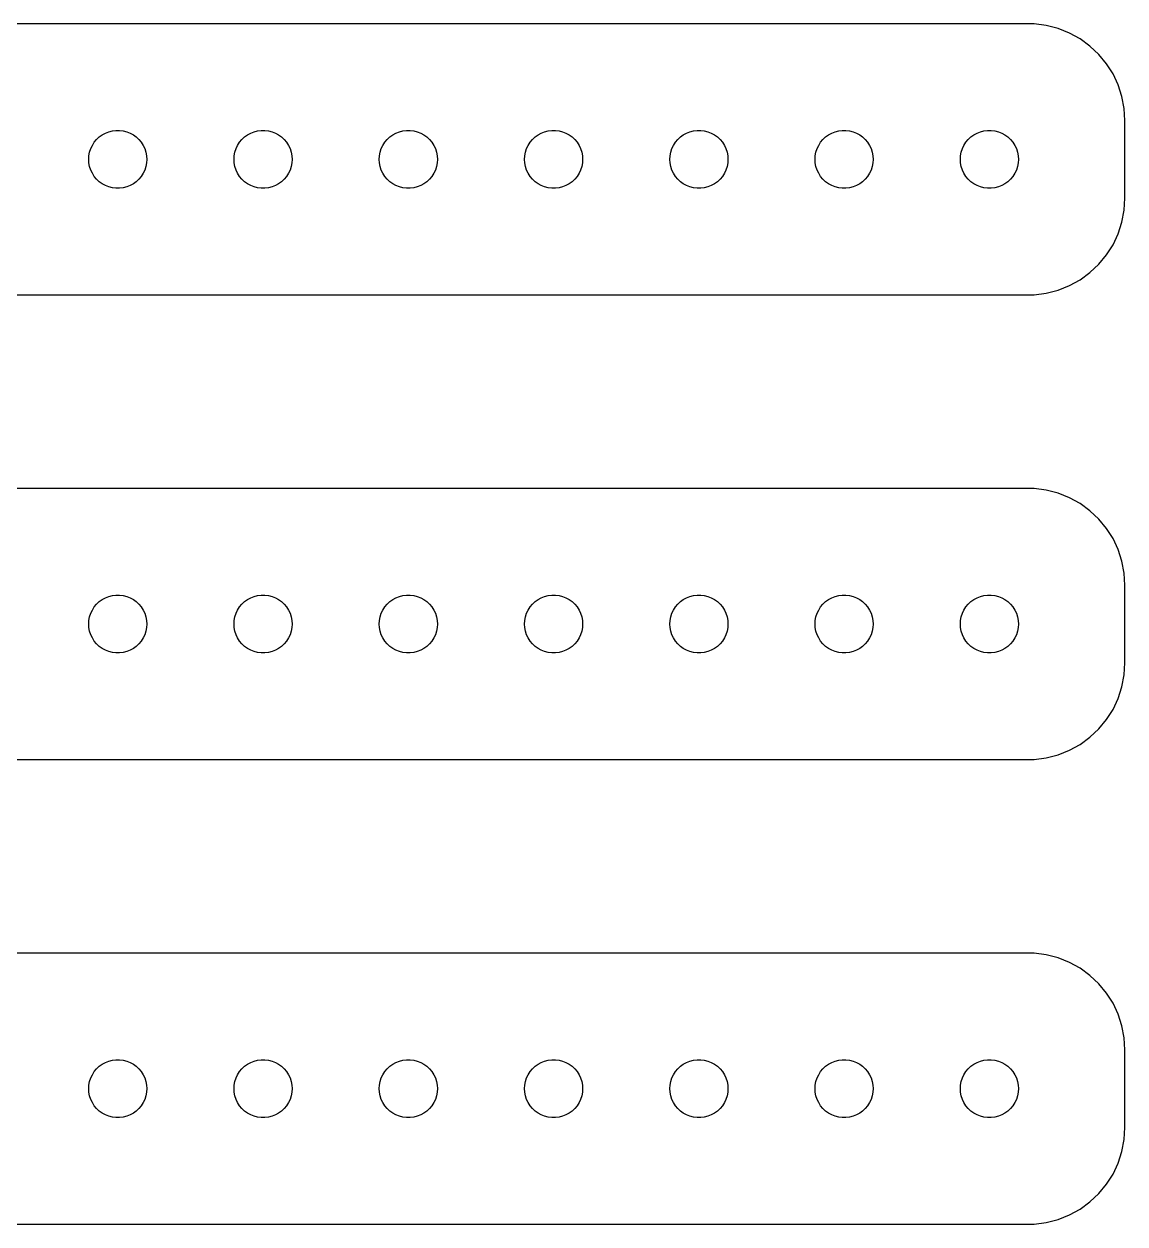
# Model space of a CAD drawing. Header units: metres. Extents: x -112 to 112, y 113 to 223.
# Drawn here: x 55.2 to 112, y 161 to 223 of the extents above; entities that cross this region are included whole.
import ezdxf

# ---------------------------------------------------------------- set-up
doc = ezdxf.new("R2010")
doc.units = ezdxf.units.M

msp = doc.modelspace()

# ---------------------------------------------------------------- linework, layer by layer
for p, q in [((107.314, 222.99), (-107.314, 222.99)), ((107.937, 222.911), (107.314, 222.99)), ((108.545, 222.755), (107.937, 222.911)), ((109.129, 222.524), (108.545, 222.755)), ((109.679, 222.222), (109.129, 222.524)), ((110.187, 221.853), (109.679, 222.222)), ((110.645, 221.423), (110.187, 221.853)), ((111.045, 220.939), (110.645, 221.423)), ((111.382, 220.409), (111.045, 220.939)), ((111.649, 219.841), (111.382, 220.409)), ((111.843, 219.243), (111.649, 219.841)), ((111.961, 218.627), (111.843, 219.243)), ((112, 218), (111.961, 218.627)), ((112, 214), (112, 218)), ((58.7865, 216.882), (58.9065, 217.027)), ((58.9065, 217.027), (59.0439, 217.156)), ((59.0439, 217.156), (59.1963, 217.266)), ((59.1963, 217.266), (59.3613, 217.357)), ((59.3613, 217.357), (59.5365, 217.427)), ((59.5365, 217.427), (59.7189, 217.473)), ((59.7189, 217.473), (59.9058, 217.497)), ((59.9058, 217.497), (60.0942, 217.497)), ((60.0942, 217.497), (60.2811, 217.473)), ((60.2811, 217.473), (60.4635, 217.427)), ((60.4635, 217.427), (60.6387, 217.357)), ((60.6387, 217.357), (60.8037, 217.266)), ((60.8037, 217.266), (60.9561, 217.156)), ((60.9561, 217.156), (61.0934, 217.027)), ((61.0934, 217.027), (61.2135, 216.882)), ((66.2865, 216.882), (66.4065, 217.027)), ((66.4065, 217.027), (66.5439, 217.156)), ((66.5439, 217.156), (66.6963, 217.266)), ((66.6963, 217.266), (66.8613, 217.357)), ((66.8613, 217.357), (67.0365, 217.427)), ((67.0365, 217.427), (67.2189, 217.473)), ((67.2189, 217.473), (67.4058, 217.497)), ((67.4058, 217.497), (67.5942, 217.497)), ((67.5942, 217.497), (67.7811, 217.473)), ((67.7811, 217.473), (67.9635, 217.427)), ((67.9635, 217.427), (68.1387, 217.357)), ((68.1387, 217.357), (68.3037, 217.266)), ((68.3037, 217.266), (68.4561, 217.156)), ((68.4561, 217.156), (68.5934, 217.027)), ((68.5934, 217.027), (68.7135, 216.882)), ((73.7865, 216.882), (73.9065, 217.027)), ((73.9065, 217.027), (74.0439, 217.156)), ((74.0439, 217.156), (74.1963, 217.266)), ((74.1963, 217.266), (74.3613, 217.357)), ((74.3613, 217.357), (74.5365, 217.427)), ((74.5365, 217.427), (74.7189, 217.473)), ((74.7189, 217.473), (74.9058, 217.497)), ((74.9058, 217.497), (75.0942, 217.497)), ((75.0942, 217.497), (75.2811, 217.473)), ((75.2811, 217.473), (75.4635, 217.427)), ((75.4635, 217.427), (75.6387, 217.357)), ((75.6387, 217.357), (75.8037, 217.266)), ((75.8037, 217.266), (75.9561, 217.156)), ((75.9561, 217.156), (76.0934, 217.027)), ((76.0934, 217.027), (76.2135, 216.882)), ((81.2865, 216.882), (81.4065, 217.027)), ((81.4065, 217.027), (81.5439, 217.156)), ((81.5439, 217.156), (81.6963, 217.266)), ((81.6963, 217.266), (81.8613, 217.357)), ((81.8613, 217.357), (82.0365, 217.427)), ((82.0365, 217.427), (82.2189, 217.473)), ((82.2189, 217.473), (82.4058, 217.497)), ((82.4058, 217.497), (82.5942, 217.497)), ((82.5942, 217.497), (82.7811, 217.473)), ((82.7811, 217.473), (82.9635, 217.427)), ((82.9635, 217.427), (83.1387, 217.357)), ((83.1387, 217.357), (83.3037, 217.266)), ((83.3037, 217.266), (83.4561, 217.156)), ((83.4561, 217.156), (83.5934, 217.027)), ((83.5934, 217.027), (83.7135, 216.882)), ((88.7865, 216.882), (88.9065, 217.027)), ((88.9065, 217.027), (89.0439, 217.156)), ((89.0439, 217.156), (89.1963, 217.266)), ((89.1963, 217.266), (89.3613, 217.357)), ((89.3613, 217.357), (89.5365, 217.427)), ((89.5365, 217.427), (89.7189, 217.473)), ((89.7189, 217.473), (89.9058, 217.497)), ((89.9058, 217.497), (90.0942, 217.497)), ((90.0942, 217.497), (90.2811, 217.473)), ((90.2811, 217.473), (90.4635, 217.427)), ((90.4635, 217.427), (90.6387, 217.357)), ((90.6387, 217.357), (90.8037, 217.266)), ((90.8037, 217.266), (90.9561, 217.156)), ((90.9561, 217.156), (91.0934, 217.027)), ((91.0934, 217.027), (91.2135, 216.882)), ((96.2865, 216.882), (96.4065, 217.027)), ((96.4065, 217.027), (96.5439, 217.156)), ((96.5439, 217.156), (96.6963, 217.266)), ((96.6963, 217.266), (96.8613, 217.357)), ((96.8613, 217.357), (97.0365, 217.427)), ((97.0365, 217.427), (97.2189, 217.473)), ((97.2189, 217.473), (97.4058, 217.497)), ((97.4058, 217.497), (97.5942, 217.497)), ((97.5942, 217.497), (97.7811, 217.473)), ((97.7811, 217.473), (97.9635, 217.427)), ((97.9635, 217.427), (98.1387, 217.357)), ((98.1387, 217.357), (98.3037, 217.266)), ((98.3037, 217.266), (98.4561, 217.156)), ((98.4561, 217.156), (98.5934, 217.027)), ((98.5934, 217.027), (98.7135, 216.882)), ((103.786, 216.882), (103.907, 217.027)), ((103.907, 217.027), (104.044, 217.156)), ((104.044, 217.156), (104.196, 217.266)), ((104.196, 217.266), (104.361, 217.357)), ((104.361, 217.357), (104.536, 217.427)), ((104.536, 217.427), (104.719, 217.473)), ((104.719, 217.473), (104.906, 217.497)), ((104.906, 217.497), (105.094, 217.497)), ((105.094, 217.497), (105.281, 217.473)), ((105.281, 217.473), (105.464, 217.427)), ((105.464, 217.427), (105.639, 217.357)), ((105.639, 217.357), (105.804, 217.266)), ((105.804, 217.266), (105.956, 217.156)), ((105.956, 217.156), (106.093, 217.027)), ((106.093, 217.027), (106.214, 216.882)), ((58.5118, 216.188), (58.5471, 216.373)), ((58.5471, 216.373), (58.6053, 216.552)), ((58.6053, 216.552), (58.6855, 216.723)), ((58.6855, 216.723), (58.7865, 216.882)), ((61.2135, 216.882), (61.3145, 216.723)), ((61.3145, 216.723), (61.3947, 216.552)), ((61.3947, 216.552), (61.4529, 216.373)), ((61.4529, 216.373), (61.4882, 216.188)), ((66.0118, 216.188), (66.0471, 216.373)), ((66.0471, 216.373), (66.1053, 216.552)), ((66.1053, 216.552), (66.1855, 216.723)), ((66.1855, 216.723), (66.2865, 216.882)), ((68.7135, 216.882), (68.8145, 216.723)), ((68.8145, 216.723), (68.8947, 216.552)), ((68.8947, 216.552), (68.9529, 216.373)), ((68.9529, 216.373), (68.9882, 216.188)), ((73.5118, 216.188), (73.5471, 216.373)), ((73.5471, 216.373), (73.6053, 216.552)), ((73.6053, 216.552), (73.6855, 216.723)), ((73.6855, 216.723), (73.7865, 216.882)), ((76.2135, 216.882), (76.3145, 216.723)), ((76.3145, 216.723), (76.3947, 216.552)), ((76.3947, 216.552), (76.4529, 216.373)), ((76.4529, 216.373), (76.4882, 216.188)), ((81.0118, 216.188), (81.0471, 216.373)), ((81.0471, 216.373), (81.1053, 216.552)), ((81.1053, 216.552), (81.1855, 216.723)), ((81.1855, 216.723), (81.2865, 216.882)), ((83.7135, 216.882), (83.8145, 216.723)), ((83.8145, 216.723), (83.8947, 216.552)), ((83.8947, 216.552), (83.9529, 216.373)), ((83.9529, 216.373), (83.9882, 216.188)), ((88.5118, 216.188), (88.5471, 216.373)), ((88.5471, 216.373), (88.6053, 216.552)), ((88.6053, 216.552), (88.6855, 216.723)), ((88.6855, 216.723), (88.7865, 216.882)), ((91.2135, 216.882), (91.3145, 216.723)), ((91.3145, 216.723), (91.3947, 216.552)), ((91.3947, 216.552), (91.4529, 216.373)), ((91.4529, 216.373), (91.4882, 216.188)), ((96.0118, 216.188), (96.0471, 216.373)), ((96.0471, 216.373), (96.1053, 216.552)), ((96.1053, 216.552), (96.1855, 216.723)), ((96.1855, 216.723), (96.2865, 216.882)), ((98.7135, 216.882), (98.8145, 216.723)), ((98.8145, 216.723), (98.8947, 216.552)), ((98.8947, 216.552), (98.9529, 216.373)), ((98.9529, 216.373), (98.9882, 216.188)), ((103.512, 216.188), (103.547, 216.373)), ((103.547, 216.373), (103.605, 216.552)), ((103.605, 216.552), (103.686, 216.723)), ((103.686, 216.723), (103.786, 216.882)), ((106.214, 216.882), (106.314, 216.723)), ((106.314, 216.723), (106.395, 216.552)), ((106.395, 216.552), (106.453, 216.373)), ((106.453, 216.373), (106.488, 216.188)), ((58.5, 216), (58.5118, 216.188)), ((58.5118, 215.812), (58.5, 216)), ((58.5471, 215.627), (58.5118, 215.812)), ((61.4882, 215.812), (61.4529, 215.627)), ((61.4882, 216.188), (61.5, 216)), ((61.5, 216), (61.4882, 215.812)), ((66, 216), (66.0118, 216.188)), ((66.0118, 215.812), (66, 216)), ((66.0471, 215.627), (66.0118, 215.812)), ((68.9882, 215.812), (68.9529, 215.627)), ((68.9882, 216.188), (69, 216)), ((69, 216), (68.9882, 215.812)), ((73.5, 216), (73.5118, 216.188)), ((73.5118, 215.812), (73.5, 216)), ((73.5471, 215.627), (73.5118, 215.812)), ((76.4882, 215.812), (76.4529, 215.627)), ((76.4882, 216.188), (76.5, 216)), ((76.5, 216), (76.4882, 215.812)), ((81, 216), (81.0118, 216.188)), ((81.0118, 215.812), (81, 216)), ((81.0471, 215.627), (81.0118, 215.812)), ((83.9882, 215.812), (83.9529, 215.627)), ((83.9882, 216.188), (84, 216)), ((84, 216), (83.9882, 215.812)), ((88.5, 216), (88.5118, 216.188)), ((88.5118, 215.812), (88.5, 216)), ((88.5471, 215.627), (88.5118, 215.812)), ((91.4882, 215.812), (91.4529, 215.627)), ((91.4882, 216.188), (91.5, 216)), ((91.5, 216), (91.4882, 215.812)), ((96, 216), (96.0118, 216.188)), ((96.0118, 215.812), (96, 216)), ((96.0471, 215.627), (96.0118, 215.812)), ((98.9882, 215.812), (98.9529, 215.627)), ((98.9882, 216.188), (99, 216)), ((99, 216), (98.9882, 215.812)), ((103.5, 216), (103.512, 216.188)), ((103.512, 215.812), (103.5, 216)), ((103.547, 215.627), (103.512, 215.812)), ((106.488, 215.812), (106.453, 215.627)), ((106.488, 216.188), (106.5, 216)), ((106.5, 216), (106.488, 215.812)), ((58.6053, 215.448), (58.5471, 215.627)), ((58.6855, 215.277), (58.6053, 215.448)), ((58.7865, 215.118), (58.6855, 215.277)), ((58.9065, 214.973), (58.7865, 215.118)), ((61.2135, 215.118), (61.0934, 214.973)), ((61.3145, 215.277), (61.2135, 215.118)), ((61.3947, 215.448), (61.3145, 215.277)), ((61.4529, 215.627), (61.3947, 215.448)), ((66.1053, 215.448), (66.0471, 215.627)), ((66.1855, 215.277), (66.1053, 215.448)), ((66.2865, 215.118), (66.1855, 215.277)), ((66.4065, 214.973), (66.2865, 215.118)), ((68.7135, 215.118), (68.5934, 214.973)), ((68.8145, 215.277), (68.7135, 215.118)), ((68.8947, 215.448), (68.8145, 215.277)), ((68.9529, 215.627), (68.8947, 215.448)), ((73.6053, 215.448), (73.5471, 215.627)), ((73.6855, 215.277), (73.6053, 215.448)), ((73.7865, 215.118), (73.6855, 215.277)), ((73.9065, 214.973), (73.7865, 215.118)), ((76.2135, 215.118), (76.0934, 214.973)), ((76.3145, 215.277), (76.2135, 215.118)), ((76.3947, 215.448), (76.3145, 215.277)), ((76.4529, 215.627), (76.3947, 215.448)), ((81.1053, 215.448), (81.0471, 215.627)), ((81.1855, 215.277), (81.1053, 215.448)), ((81.2865, 215.118), (81.1855, 215.277)), ((81.4065, 214.973), (81.2865, 215.118)), ((83.7135, 215.118), (83.5934, 214.973)), ((83.8145, 215.277), (83.7135, 215.118)), ((83.8947, 215.448), (83.8145, 215.277)), ((83.9529, 215.627), (83.8947, 215.448)), ((88.6053, 215.448), (88.5471, 215.627)), ((88.6855, 215.277), (88.6053, 215.448)), ((88.7865, 215.118), (88.6855, 215.277)), ((88.9065, 214.973), (88.7865, 215.118)), ((91.2135, 215.118), (91.0934, 214.973)), ((91.3145, 215.277), (91.2135, 215.118)), ((91.3947, 215.448), (91.3145, 215.277)), ((91.4529, 215.627), (91.3947, 215.448)), ((96.1053, 215.448), (96.0471, 215.627)), ((96.1855, 215.277), (96.1053, 215.448)), ((96.2865, 215.118), (96.1855, 215.277)), ((96.4065, 214.973), (96.2865, 215.118)), ((98.7135, 215.118), (98.5934, 214.973)), ((98.8145, 215.277), (98.7135, 215.118)), ((98.8947, 215.448), (98.8145, 215.277)), ((98.9529, 215.627), (98.8947, 215.448)), ((103.605, 215.448), (103.547, 215.627)), ((103.686, 215.277), (103.605, 215.448)), ((103.786, 215.118), (103.686, 215.277)), ((103.907, 214.973), (103.786, 215.118)), ((106.214, 215.118), (106.093, 214.973)), ((106.314, 215.277), (106.214, 215.118)), ((106.395, 215.448), (106.314, 215.277)), ((106.453, 215.627), (106.395, 215.448)), ((59.0439, 214.844), (58.9065, 214.973)), ((59.1963, 214.734), (59.0439, 214.844)), ((59.3613, 214.643), (59.1963, 214.734)), ((59.5365, 214.573), (59.3613, 214.643)), ((59.7189, 214.527), (59.5365, 214.573)), ((59.9058, 214.503), (59.7189, 214.527)), ((60.0942, 214.503), (59.9058, 214.503)), ((60.2811, 214.527), (60.0942, 214.503)), ((60.4635, 214.573), (60.2811, 214.527)), ((60.6387, 214.643), (60.4635, 214.573)), ((60.8037, 214.734), (60.6387, 214.643)), ((60.9561, 214.844), (60.8037, 214.734)), ((61.0934, 214.973), (60.9561, 214.844)), ((66.5439, 214.844), (66.4065, 214.973)), ((66.6963, 214.734), (66.5439, 214.844)), ((66.8613, 214.643), (66.6963, 214.734)), ((67.0365, 214.573), (66.8613, 214.643)), ((67.2189, 214.527), (67.0365, 214.573)), ((67.4058, 214.503), (67.2189, 214.527)), ((67.5942, 214.503), (67.4058, 214.503)), ((67.7811, 214.527), (67.5942, 214.503)), ((67.9635, 214.573), (67.7811, 214.527)), ((68.1387, 214.643), (67.9635, 214.573)), ((68.3037, 214.734), (68.1387, 214.643)), ((68.4561, 214.844), (68.3037, 214.734)), ((68.5934, 214.973), (68.4561, 214.844)), ((74.0439, 214.844), (73.9065, 214.973)), ((74.1963, 214.734), (74.0439, 214.844)), ((74.3613, 214.643), (74.1963, 214.734)), ((74.5365, 214.573), (74.3613, 214.643)), ((74.7189, 214.527), (74.5365, 214.573)), ((74.9058, 214.503), (74.7189, 214.527)), ((75.0942, 214.503), (74.9058, 214.503)), ((75.2811, 214.527), (75.0942, 214.503)), ((75.4635, 214.573), (75.2811, 214.527)), ((75.6387, 214.643), (75.4635, 214.573)), ((75.8037, 214.734), (75.6387, 214.643)), ((75.9561, 214.844), (75.8037, 214.734)), ((76.0934, 214.973), (75.9561, 214.844)), ((81.5439, 214.844), (81.4065, 214.973)), ((81.6963, 214.734), (81.5439, 214.844)), ((81.8613, 214.643), (81.6963, 214.734)), ((82.0365, 214.573), (81.8613, 214.643)), ((82.2189, 214.527), (82.0365, 214.573)), ((82.4058, 214.503), (82.2189, 214.527)), ((82.5942, 214.503), (82.4058, 214.503)), ((82.7811, 214.527), (82.5942, 214.503)), ((82.9635, 214.573), (82.7811, 214.527)), ((83.1387, 214.643), (82.9635, 214.573)), ((83.3037, 214.734), (83.1387, 214.643)), ((83.4561, 214.844), (83.3037, 214.734)), ((83.5934, 214.973), (83.4561, 214.844)), ((89.0439, 214.844), (88.9065, 214.973)), ((89.1963, 214.734), (89.0439, 214.844)), ((89.3613, 214.643), (89.1963, 214.734)), ((89.5365, 214.573), (89.3613, 214.643)), ((89.7189, 214.527), (89.5365, 214.573)), ((89.9058, 214.503), (89.7189, 214.527)), ((90.0942, 214.503), (89.9058, 214.503)), ((90.2811, 214.527), (90.0942, 214.503)), ((90.4635, 214.573), (90.2811, 214.527)), ((90.6387, 214.643), (90.4635, 214.573)), ((90.8037, 214.734), (90.6387, 214.643)), ((90.9561, 214.844), (90.8037, 214.734)), ((91.0934, 214.973), (90.9561, 214.844)), ((96.5439, 214.844), (96.4065, 214.973)), ((96.6963, 214.734), (96.5439, 214.844)), ((96.8613, 214.643), (96.6963, 214.734)), ((97.0365, 214.573), (96.8613, 214.643)), ((97.2189, 214.527), (97.0365, 214.573)), ((97.4058, 214.503), (97.2189, 214.527)), ((97.5942, 214.503), (97.4058, 214.503)), ((97.7811, 214.527), (97.5942, 214.503)), ((97.9635, 214.573), (97.7811, 214.527)), ((98.1387, 214.643), (97.9635, 214.573)), ((98.3037, 214.734), (98.1387, 214.643)), ((98.4561, 214.844), (98.3037, 214.734)), ((98.5934, 214.973), (98.4561, 214.844)), ((104.044, 214.844), (103.907, 214.973)), ((104.196, 214.734), (104.044, 214.844)), ((104.361, 214.643), (104.196, 214.734)), ((104.536, 214.573), (104.361, 214.643)), ((104.719, 214.527), (104.536, 214.573)), ((104.906, 214.503), (104.719, 214.527)), ((105.094, 214.503), (104.906, 214.503)), ((105.281, 214.527), (105.094, 214.503)), ((105.464, 214.573), (105.281, 214.527)), ((105.639, 214.643), (105.464, 214.573)), ((105.804, 214.734), (105.639, 214.643)), ((105.956, 214.844), (105.804, 214.734)), ((106.093, 214.973), (105.956, 214.844)), ((111.961, 213.373), (112, 214)), ((111.843, 212.757), (111.961, 213.373)), ((111.649, 212.159), (111.843, 212.757)), ((111.382, 211.591), (111.649, 212.159)), ((111.045, 211.061), (111.382, 211.591)), ((110.645, 210.577), (111.045, 211.061)), ((109.679, 209.778), (110.187, 210.147)), ((110.187, 210.147), (110.645, 210.577)), ((109.129, 209.476), (109.679, 209.778)), ((-107.314, 209.01), (107.314, 209.01)), ((107.314, 209.01), (107.937, 209.089)), ((107.937, 209.089), (108.545, 209.245)), ((108.545, 209.245), (109.129, 209.476)), ((107.314, 198.99), (-107.314, 198.99)), ((107.937, 198.911), (107.314, 198.99)), ((108.545, 198.755), (107.937, 198.911)), ((109.129, 198.524), (108.545, 198.755)), ((109.679, 198.222), (109.129, 198.524)), ((110.187, 197.853), (109.679, 198.222)), ((110.645, 197.423), (110.187, 197.853)), ((111.045, 196.939), (110.645, 197.423)), ((111.382, 196.409), (111.045, 196.939)), ((111.649, 195.841), (111.382, 196.409)), ((111.843, 195.243), (111.649, 195.841)), ((111.961, 194.627), (111.843, 195.243)), ((112, 194), (111.961, 194.627)), ((112, 190), (112, 194)), ((59.3613, 193.357), (59.5365, 193.427)), ((59.5365, 193.427), (59.7189, 193.473)), ((59.7189, 193.473), (59.9058, 193.497)), ((59.9058, 193.497), (60.0942, 193.497)), ((60.0942, 193.497), (60.2811, 193.473)), ((60.2811, 193.473), (60.4635, 193.427)), ((60.4635, 193.427), (60.6387, 193.357)), ((66.8613, 193.357), (67.0365, 193.427)), ((67.0365, 193.427), (67.2189, 193.473)), ((67.2189, 193.473), (67.4058, 193.497)), ((67.4058, 193.497), (67.5942, 193.497)), ((67.5942, 193.497), (67.7811, 193.473)), ((67.7811, 193.473), (67.9635, 193.427)), ((67.9635, 193.427), (68.1387, 193.357)), ((74.3613, 193.357), (74.5365, 193.427)), ((74.5365, 193.427), (74.7189, 193.473)), ((74.7189, 193.473), (74.9058, 193.497)), ((74.9058, 193.497), (75.0942, 193.497)), ((75.0942, 193.497), (75.2811, 193.473)), ((75.2811, 193.473), (75.4635, 193.427)), ((75.4635, 193.427), (75.6387, 193.357)), ((81.8613, 193.357), (82.0365, 193.427)), ((82.0365, 193.427), (82.2189, 193.473)), ((82.2189, 193.473), (82.4058, 193.497)), ((82.4058, 193.497), (82.5942, 193.497)), ((82.5942, 193.497), (82.7811, 193.473)), ((82.7811, 193.473), (82.9635, 193.427)), ((82.9635, 193.427), (83.1387, 193.357)), ((89.3613, 193.357), (89.5365, 193.427)), ((89.5365, 193.427), (89.7189, 193.473)), ((89.7189, 193.473), (89.9058, 193.497)), ((89.9058, 193.497), (90.0942, 193.497)), ((90.0942, 193.497), (90.2811, 193.473)), ((90.2811, 193.473), (90.4635, 193.427)), ((90.4635, 193.427), (90.6387, 193.357)), ((96.8613, 193.357), (97.0365, 193.427)), ((97.0365, 193.427), (97.2189, 193.473)), ((97.2189, 193.473), (97.4058, 193.497)), ((97.4058, 193.497), (97.5942, 193.497)), ((97.5942, 193.497), (97.7811, 193.473)), ((97.7811, 193.473), (97.9635, 193.427)), ((97.9635, 193.427), (98.1387, 193.357)), ((104.361, 193.357), (104.536, 193.427)), ((104.536, 193.427), (104.719, 193.473)), ((104.719, 193.473), (104.906, 193.497)), ((104.906, 193.497), (105.094, 193.497)), ((105.094, 193.497), (105.281, 193.473)), ((105.281, 193.473), (105.464, 193.427)), ((105.464, 193.427), (105.639, 193.357)), ((58.6855, 192.723), (58.7865, 192.882)), ((58.7865, 192.882), (58.9065, 193.027)), ((58.9065, 193.027), (59.0439, 193.156)), ((59.0439, 193.156), (59.1963, 193.266)), ((59.1963, 193.266), (59.3613, 193.357)), ((60.6387, 193.357), (60.8037, 193.266)), ((60.8037, 193.266), (60.9561, 193.156)), ((60.9561, 193.156), (61.0934, 193.027)), ((61.0934, 193.027), (61.2135, 192.882)), ((61.2135, 192.882), (61.3145, 192.723)), ((66.1855, 192.723), (66.2865, 192.882)), ((66.2865, 192.882), (66.4065, 193.027)), ((66.4065, 193.027), (66.5439, 193.156)), ((66.5439, 193.156), (66.6963, 193.266)), ((66.6963, 193.266), (66.8613, 193.357)), ((68.1387, 193.357), (68.3037, 193.266)), ((68.3037, 193.266), (68.4561, 193.156)), ((68.4561, 193.156), (68.5934, 193.027)), ((68.5934, 193.027), (68.7135, 192.882)), ((68.7135, 192.882), (68.8145, 192.723)), ((73.6855, 192.723), (73.7865, 192.882)), ((73.7865, 192.882), (73.9065, 193.027)), ((73.9065, 193.027), (74.0439, 193.156)), ((74.0439, 193.156), (74.1963, 193.266)), ((74.1963, 193.266), (74.3613, 193.357)), ((75.6387, 193.357), (75.8037, 193.266)), ((75.8037, 193.266), (75.9561, 193.156)), ((75.9561, 193.156), (76.0934, 193.027)), ((76.0934, 193.027), (76.2135, 192.882)), ((76.2135, 192.882), (76.3145, 192.723)), ((81.1855, 192.723), (81.2865, 192.882)), ((81.2865, 192.882), (81.4065, 193.027)), ((81.4065, 193.027), (81.5439, 193.156)), ((81.5439, 193.156), (81.6963, 193.266)), ((81.6963, 193.266), (81.8613, 193.357)), ((83.1387, 193.357), (83.3037, 193.266)), ((83.3037, 193.266), (83.4561, 193.156)), ((83.4561, 193.156), (83.5934, 193.027)), ((83.5934, 193.027), (83.7135, 192.882)), ((83.7135, 192.882), (83.8145, 192.723)), ((88.6855, 192.723), (88.7865, 192.882)), ((88.7865, 192.882), (88.9065, 193.027)), ((88.9065, 193.027), (89.0439, 193.156)), ((89.0439, 193.156), (89.1963, 193.266)), ((89.1963, 193.266), (89.3613, 193.357)), ((90.6387, 193.357), (90.8037, 193.266)), ((90.8037, 193.266), (90.9561, 193.156)), ((90.9561, 193.156), (91.0934, 193.027)), ((91.0934, 193.027), (91.2135, 192.882)), ((91.2135, 192.882), (91.3145, 192.723)), ((96.1855, 192.723), (96.2865, 192.882)), ((96.2865, 192.882), (96.4065, 193.027)), ((96.4065, 193.027), (96.5439, 193.156)), ((96.5439, 193.156), (96.6963, 193.266)), ((96.6963, 193.266), (96.8613, 193.357)), ((98.1387, 193.357), (98.3037, 193.266)), ((98.3037, 193.266), (98.4561, 193.156)), ((98.4561, 193.156), (98.5934, 193.027)), ((98.5934, 193.027), (98.7135, 192.882)), ((98.7135, 192.882), (98.8145, 192.723)), ((103.686, 192.723), (103.786, 192.882)), ((103.786, 192.882), (103.907, 193.027)), ((103.907, 193.027), (104.044, 193.156)), ((104.044, 193.156), (104.196, 193.266)), ((104.196, 193.266), (104.361, 193.357)), ((105.639, 193.357), (105.804, 193.266)), ((105.804, 193.266), (105.956, 193.156)), ((105.956, 193.156), (106.093, 193.027)), ((106.093, 193.027), (106.214, 192.882)), ((106.214, 192.882), (106.314, 192.723)), ((58.5, 192), (58.5118, 192.188)), ((58.5118, 192.188), (58.5471, 192.373)), ((58.5471, 192.373), (58.6053, 192.552)), ((58.6053, 192.552), (58.6855, 192.723)), ((61.3145, 192.723), (61.3947, 192.552)), ((61.3947, 192.552), (61.4529, 192.373)), ((61.4529, 192.373), (61.4882, 192.188)), ((61.4882, 192.188), (61.5, 192)), ((66, 192), (66.0118, 192.188)), ((66.0118, 192.188), (66.0471, 192.373)), ((66.0471, 192.373), (66.1053, 192.552)), ((66.1053, 192.552), (66.1855, 192.723)), ((68.8145, 192.723), (68.8947, 192.552)), ((68.8947, 192.552), (68.9529, 192.373)), ((68.9529, 192.373), (68.9882, 192.188)), ((68.9882, 192.188), (69, 192)), ((73.5, 192), (73.5118, 192.188)), ((73.5118, 192.188), (73.5471, 192.373)), ((73.5471, 192.373), (73.6053, 192.552)), ((73.6053, 192.552), (73.6855, 192.723)), ((76.3145, 192.723), (76.3947, 192.552)), ((76.3947, 192.552), (76.4529, 192.373)), ((76.4529, 192.373), (76.4882, 192.188)), ((76.4882, 192.188), (76.5, 192)), ((81, 192), (81.0118, 192.188)), ((81.0118, 192.188), (81.0471, 192.373)), ((81.0471, 192.373), (81.1053, 192.552)), ((81.1053, 192.552), (81.1855, 192.723)), ((83.8145, 192.723), (83.8947, 192.552)), ((83.8947, 192.552), (83.9529, 192.373)), ((83.9529, 192.373), (83.9882, 192.188)), ((83.9882, 192.188), (84, 192)), ((88.5, 192), (88.5118, 192.188)), ((88.5118, 192.188), (88.5471, 192.373)), ((88.5471, 192.373), (88.6053, 192.552)), ((88.6053, 192.552), (88.6855, 192.723)), ((91.3145, 192.723), (91.3947, 192.552)), ((91.3947, 192.552), (91.4529, 192.373)), ((91.4529, 192.373), (91.4882, 192.188)), ((91.4882, 192.188), (91.5, 192)), ((96, 192), (96.0118, 192.188)), ((96.0118, 192.188), (96.0471, 192.373)), ((96.0471, 192.373), (96.1053, 192.552)), ((96.1053, 192.552), (96.1855, 192.723)), ((98.8145, 192.723), (98.8947, 192.552)), ((98.8947, 192.552), (98.9529, 192.373)), ((98.9529, 192.373), (98.9882, 192.188)), ((98.9882, 192.188), (99, 192)), ((103.5, 192), (103.512, 192.188)), ((103.512, 192.188), (103.547, 192.373)), ((103.547, 192.373), (103.605, 192.552)), ((103.605, 192.552), (103.686, 192.723)), ((106.314, 192.723), (106.395, 192.552)), ((106.395, 192.552), (106.453, 192.373)), ((106.453, 192.373), (106.488, 192.188)), ((106.488, 192.188), (106.5, 192)), ((58.5118, 191.812), (58.5, 192)), ((58.5471, 191.627), (58.5118, 191.812)), ((58.6053, 191.448), (58.5471, 191.627)), ((61.4529, 191.627), (61.3947, 191.448)), ((61.4882, 191.812), (61.4529, 191.627)), ((61.5, 192), (61.4882, 191.812)), ((66.0118, 191.812), (66, 192)), ((66.0471, 191.627), (66.0118, 191.812)), ((66.1053, 191.448), (66.0471, 191.627)), ((68.9529, 191.627), (68.8947, 191.448)), ((68.9882, 191.812), (68.9529, 191.627)), ((69, 192), (68.9882, 191.812)), ((73.5118, 191.812), (73.5, 192)), ((73.5471, 191.627), (73.5118, 191.812)), ((73.6053, 191.448), (73.5471, 191.627)), ((76.4529, 191.627), (76.3947, 191.448)), ((76.4882, 191.812), (76.4529, 191.627)), ((76.5, 192), (76.4882, 191.812)), ((81.0118, 191.812), (81, 192)), ((81.0471, 191.627), (81.0118, 191.812)), ((81.1053, 191.448), (81.0471, 191.627)), ((83.9529, 191.627), (83.8947, 191.448)), ((83.9882, 191.812), (83.9529, 191.627)), ((84, 192), (83.9882, 191.812)), ((88.5118, 191.812), (88.5, 192)), ((88.5471, 191.627), (88.5118, 191.812)), ((88.6053, 191.448), (88.5471, 191.627)), ((91.4529, 191.627), (91.3947, 191.448)), ((91.4882, 191.812), (91.4529, 191.627)), ((91.5, 192), (91.4882, 191.812)), ((96.0118, 191.812), (96, 192)), ((96.0471, 191.627), (96.0118, 191.812)), ((96.1053, 191.448), (96.0471, 191.627)), ((98.9529, 191.627), (98.8947, 191.448)), ((98.9882, 191.812), (98.9529, 191.627)), ((99, 192), (98.9882, 191.812)), ((103.512, 191.812), (103.5, 192)), ((103.547, 191.627), (103.512, 191.812)), ((103.605, 191.448), (103.547, 191.627)), ((106.453, 191.627), (106.395, 191.448)), ((106.488, 191.812), (106.453, 191.627)), ((106.5, 192), (106.488, 191.812)), ((58.6855, 191.277), (58.6053, 191.448)), ((58.7865, 191.118), (58.6855, 191.277)), ((58.9065, 190.973), (58.7865, 191.118)), ((59.0439, 190.844), (58.9065, 190.973)), ((61.0934, 190.973), (60.9561, 190.844)), ((61.2135, 191.118), (61.0934, 190.973)), ((61.3145, 191.277), (61.2135, 191.118)), ((61.3947, 191.448), (61.3145, 191.277)), ((66.1855, 191.277), (66.1053, 191.448)), ((66.2865, 191.118), (66.1855, 191.277)), ((66.4065, 190.973), (66.2865, 191.118)), ((66.5439, 190.844), (66.4065, 190.973)), ((68.5934, 190.973), (68.4561, 190.844)), ((68.7135, 191.118), (68.5934, 190.973)), ((68.8145, 191.277), (68.7135, 191.118)), ((68.8947, 191.448), (68.8145, 191.277)), ((73.6855, 191.277), (73.6053, 191.448)), ((73.7865, 191.118), (73.6855, 191.277)), ((73.9065, 190.973), (73.7865, 191.118)), ((74.0439, 190.844), (73.9065, 190.973)), ((76.0934, 190.973), (75.9561, 190.844)), ((76.2135, 191.118), (76.0934, 190.973)), ((76.3145, 191.277), (76.2135, 191.118)), ((76.3947, 191.448), (76.3145, 191.277)), ((81.1855, 191.277), (81.1053, 191.448)), ((81.2865, 191.118), (81.1855, 191.277)), ((81.4065, 190.973), (81.2865, 191.118)), ((81.5439, 190.844), (81.4065, 190.973)), ((83.5934, 190.973), (83.4561, 190.844)), ((83.7135, 191.118), (83.5934, 190.973)), ((83.8145, 191.277), (83.7135, 191.118)), ((83.8947, 191.448), (83.8145, 191.277)), ((88.6855, 191.277), (88.6053, 191.448)), ((88.7865, 191.118), (88.6855, 191.277)), ((88.9065, 190.973), (88.7865, 191.118)), ((89.0439, 190.844), (88.9065, 190.973)), ((91.0934, 190.973), (90.9561, 190.844)), ((91.2135, 191.118), (91.0934, 190.973)), ((91.3145, 191.277), (91.2135, 191.118)), ((91.3947, 191.448), (91.3145, 191.277)), ((96.1855, 191.277), (96.1053, 191.448)), ((96.2865, 191.118), (96.1855, 191.277)), ((96.4065, 190.973), (96.2865, 191.118)), ((96.5439, 190.844), (96.4065, 190.973)), ((98.5934, 190.973), (98.4561, 190.844)), ((98.7135, 191.118), (98.5934, 190.973)), ((98.8145, 191.277), (98.7135, 191.118)), ((98.8947, 191.448), (98.8145, 191.277)), ((103.686, 191.277), (103.605, 191.448)), ((103.786, 191.118), (103.686, 191.277)), ((103.907, 190.973), (103.786, 191.118)), ((104.044, 190.844), (103.907, 190.973)), ((106.093, 190.973), (105.956, 190.844)), ((106.214, 191.118), (106.093, 190.973)), ((106.314, 191.277), (106.214, 191.118)), ((106.395, 191.448), (106.314, 191.277)), ((59.1963, 190.734), (59.0439, 190.844)), ((59.3613, 190.643), (59.1963, 190.734)), ((59.5365, 190.573), (59.3613, 190.643)), ((59.7189, 190.527), (59.5365, 190.573)), ((59.9058, 190.503), (59.7189, 190.527)), ((60.0942, 190.503), (59.9058, 190.503)), ((60.2811, 190.527), (60.0942, 190.503)), ((60.4635, 190.573), (60.2811, 190.527)), ((60.6387, 190.643), (60.4635, 190.573)), ((60.8037, 190.734), (60.6387, 190.643)), ((60.9561, 190.844), (60.8037, 190.734)), ((66.6963, 190.734), (66.5439, 190.844)), ((66.8613, 190.643), (66.6963, 190.734)), ((67.0365, 190.573), (66.8613, 190.643)), ((67.2189, 190.527), (67.0365, 190.573)), ((67.4058, 190.503), (67.2189, 190.527)), ((67.5942, 190.503), (67.4058, 190.503)), ((67.7811, 190.527), (67.5942, 190.503)), ((67.9635, 190.573), (67.7811, 190.527)), ((68.1387, 190.643), (67.9635, 190.573)), ((68.3037, 190.734), (68.1387, 190.643)), ((68.4561, 190.844), (68.3037, 190.734)), ((74.1963, 190.734), (74.0439, 190.844)), ((74.3613, 190.643), (74.1963, 190.734)), ((74.5365, 190.573), (74.3613, 190.643)), ((74.7189, 190.527), (74.5365, 190.573)), ((74.9058, 190.503), (74.7189, 190.527)), ((75.0942, 190.503), (74.9058, 190.503)), ((75.2811, 190.527), (75.0942, 190.503)), ((75.4635, 190.573), (75.2811, 190.527)), ((75.6387, 190.643), (75.4635, 190.573)), ((75.8037, 190.734), (75.6387, 190.643)), ((75.9561, 190.844), (75.8037, 190.734)), ((81.6963, 190.734), (81.5439, 190.844)), ((81.8613, 190.643), (81.6963, 190.734)), ((82.0365, 190.573), (81.8613, 190.643)), ((82.2189, 190.527), (82.0365, 190.573)), ((82.4058, 190.503), (82.2189, 190.527)), ((82.5942, 190.503), (82.4058, 190.503)), ((82.7811, 190.527), (82.5942, 190.503)), ((82.9635, 190.573), (82.7811, 190.527)), ((83.1387, 190.643), (82.9635, 190.573)), ((83.3037, 190.734), (83.1387, 190.643)), ((83.4561, 190.844), (83.3037, 190.734)), ((89.1963, 190.734), (89.0439, 190.844)), ((89.3613, 190.643), (89.1963, 190.734)), ((89.5365, 190.573), (89.3613, 190.643)), ((89.7189, 190.527), (89.5365, 190.573)), ((89.9058, 190.503), (89.7189, 190.527)), ((90.0942, 190.503), (89.9058, 190.503)), ((90.2811, 190.527), (90.0942, 190.503)), ((90.4635, 190.573), (90.2811, 190.527)), ((90.6387, 190.643), (90.4635, 190.573)), ((90.8037, 190.734), (90.6387, 190.643)), ((90.9561, 190.844), (90.8037, 190.734)), ((96.6963, 190.734), (96.5439, 190.844)), ((96.8613, 190.643), (96.6963, 190.734)), ((97.0365, 190.573), (96.8613, 190.643)), ((97.2189, 190.527), (97.0365, 190.573)), ((97.4058, 190.503), (97.2189, 190.527)), ((97.5942, 190.503), (97.4058, 190.503)), ((97.7811, 190.527), (97.5942, 190.503)), ((97.9635, 190.573), (97.7811, 190.527)), ((98.1387, 190.643), (97.9635, 190.573)), ((98.3037, 190.734), (98.1387, 190.643)), ((98.4561, 190.844), (98.3037, 190.734)), ((104.196, 190.734), (104.044, 190.844)), ((104.361, 190.643), (104.196, 190.734)), ((104.536, 190.573), (104.361, 190.643)), ((104.719, 190.527), (104.536, 190.573)), ((104.906, 190.503), (104.719, 190.527)), ((105.094, 190.503), (104.906, 190.503)), ((105.281, 190.527), (105.094, 190.503)), ((105.464, 190.573), (105.281, 190.527)), ((105.639, 190.643), (105.464, 190.573)), ((105.804, 190.734), (105.639, 190.643)), ((105.956, 190.844), (105.804, 190.734)), ((111.961, 189.373), (112, 190)), ((111.843, 188.757), (111.961, 189.373)), ((111.649, 188.159), (111.843, 188.757)), ((111.382, 187.591), (111.649, 188.159)), ((111.045, 187.061), (111.382, 187.591)), ((110.187, 186.147), (110.645, 186.577)), ((110.645, 186.577), (111.045, 187.061)), ((109.679, 185.778), (110.187, 186.147)), ((108.545, 185.245), (109.129, 185.476)), ((109.129, 185.476), (109.679, 185.778)), ((-107.314, 185.01), (107.314, 185.01)), ((107.314, 185.01), (107.937, 185.089)), ((107.937, 185.089), (108.545, 185.245)), ((107.314, 174.99), (-107.314, 174.99)), ((107.937, 174.911), (107.314, 174.99)), ((108.545, 174.755), (107.937, 174.911)), ((109.129, 174.524), (108.545, 174.755)), ((109.679, 174.222), (109.129, 174.524)), ((110.187, 173.853), (109.679, 174.222)), ((110.645, 173.423), (110.187, 173.853)), ((111.045, 172.939), (110.645, 173.423)), ((111.382, 172.409), (111.045, 172.939)), ((111.649, 171.841), (111.382, 172.409)), ((111.843, 171.243), (111.649, 171.841)), ((111.961, 170.627), (111.843, 171.243)), ((112, 170), (111.961, 170.627)), ((112, 166), (112, 170)), ((59.0439, 169.156), (59.1963, 169.266)), ((59.1963, 169.266), (59.3613, 169.357)), ((59.3613, 169.357), (59.5365, 169.427)), ((59.5365, 169.427), (59.7189, 169.473)), ((59.7189, 169.473), (59.9058, 169.497)), ((59.9058, 169.497), (60.0942, 169.497)), ((60.0942, 169.497), (60.2811, 169.473)), ((60.2811, 169.473), (60.4635, 169.427)), ((60.4635, 169.427), (60.6387, 169.357)), ((60.6387, 169.357), (60.8037, 169.266)), ((60.8037, 169.266), (60.9561, 169.156)), ((66.5439, 169.156), (66.6963, 169.266)), ((66.6963, 169.266), (66.8613, 169.357)), ((66.8613, 169.357), (67.0365, 169.427)), ((67.0365, 169.427), (67.2189, 169.473)), ((67.2189, 169.473), (67.4058, 169.497)), ((67.4058, 169.497), (67.5942, 169.497)), ((67.5942, 169.497), (67.7811, 169.473)), ((67.7811, 169.473), (67.9635, 169.427)), ((67.9635, 169.427), (68.1387, 169.357)), ((68.1387, 169.357), (68.3037, 169.266)), ((68.3037, 169.266), (68.4561, 169.156)), ((74.0439, 169.156), (74.1963, 169.266)), ((74.1963, 169.266), (74.3613, 169.357)), ((74.3613, 169.357), (74.5365, 169.427)), ((74.5365, 169.427), (74.7189, 169.473)), ((74.7189, 169.473), (74.9058, 169.497)), ((74.9058, 169.497), (75.0942, 169.497)), ((75.0942, 169.497), (75.2811, 169.473)), ((75.2811, 169.473), (75.4635, 169.427)), ((75.4635, 169.427), (75.6387, 169.357)), ((75.6387, 169.357), (75.8037, 169.266)), ((75.8037, 169.266), (75.9561, 169.156)), ((81.5439, 169.156), (81.6963, 169.266)), ((81.6963, 169.266), (81.8613, 169.357)), ((81.8613, 169.357), (82.0365, 169.427)), ((82.0365, 169.427), (82.2189, 169.473)), ((82.2189, 169.473), (82.4058, 169.497)), ((82.4058, 169.497), (82.5942, 169.497)), ((82.5942, 169.497), (82.7811, 169.473)), ((82.7811, 169.473), (82.9635, 169.427)), ((82.9635, 169.427), (83.1387, 169.357)), ((83.1387, 169.357), (83.3037, 169.266)), ((83.3037, 169.266), (83.4561, 169.156)), ((89.0439, 169.156), (89.1963, 169.266)), ((89.1963, 169.266), (89.3613, 169.357)), ((89.3613, 169.357), (89.5365, 169.427)), ((89.5365, 169.427), (89.7189, 169.473)), ((89.7189, 169.473), (89.9058, 169.497)), ((89.9058, 169.497), (90.0942, 169.497)), ((90.0942, 169.497), (90.2811, 169.473)), ((90.2811, 169.473), (90.4635, 169.427)), ((90.4635, 169.427), (90.6387, 169.357)), ((90.6387, 169.357), (90.8037, 169.266)), ((90.8037, 169.266), (90.9561, 169.156)), ((96.5439, 169.156), (96.6963, 169.266)), ((96.6963, 169.266), (96.8613, 169.357)), ((96.8613, 169.357), (97.0365, 169.427)), ((97.0365, 169.427), (97.2189, 169.473)), ((97.2189, 169.473), (97.4058, 169.497)), ((97.4058, 169.497), (97.5942, 169.497)), ((97.5942, 169.497), (97.7811, 169.473)), ((97.7811, 169.473), (97.9635, 169.427)), ((97.9635, 169.427), (98.1387, 169.357)), ((98.1387, 169.357), (98.3037, 169.266)), ((98.3037, 169.266), (98.4561, 169.156)), ((104.044, 169.156), (104.196, 169.266)), ((104.196, 169.266), (104.361, 169.357)), ((104.361, 169.357), (104.536, 169.427)), ((104.536, 169.427), (104.719, 169.473)), ((104.719, 169.473), (104.906, 169.497)), ((104.906, 169.497), (105.094, 169.497)), ((105.094, 169.497), (105.281, 169.473)), ((105.281, 169.473), (105.464, 169.427)), ((105.464, 169.427), (105.639, 169.357)), ((105.639, 169.357), (105.804, 169.266)), ((105.804, 169.266), (105.956, 169.156)), ((58.6053, 168.552), (58.6855, 168.723)), ((58.6855, 168.723), (58.7865, 168.882)), ((58.7865, 168.882), (58.9065, 169.027)), ((58.9065, 169.027), (59.0439, 169.156)), ((60.9561, 169.156), (61.0934, 169.027)), ((61.0934, 169.027), (61.2135, 168.882)), ((61.2135, 168.882), (61.3145, 168.723)), ((61.3145, 168.723), (61.3947, 168.552)), ((66.1053, 168.552), (66.1855, 168.723)), ((66.1855, 168.723), (66.2865, 168.882)), ((66.2865, 168.882), (66.4065, 169.027)), ((66.4065, 169.027), (66.5439, 169.156)), ((68.4561, 169.156), (68.5934, 169.027)), ((68.5934, 169.027), (68.7135, 168.882)), ((68.7135, 168.882), (68.8145, 168.723)), ((68.8145, 168.723), (68.8947, 168.552)), ((73.6053, 168.552), (73.6855, 168.723)), ((73.6855, 168.723), (73.7865, 168.882)), ((73.7865, 168.882), (73.9065, 169.027)), ((73.9065, 169.027), (74.0439, 169.156)), ((75.9561, 169.156), (76.0934, 169.027)), ((76.0934, 169.027), (76.2135, 168.882)), ((76.2135, 168.882), (76.3145, 168.723)), ((76.3145, 168.723), (76.3947, 168.552)), ((81.1053, 168.552), (81.1855, 168.723)), ((81.1855, 168.723), (81.2865, 168.882)), ((81.2865, 168.882), (81.4065, 169.027)), ((81.4065, 169.027), (81.5439, 169.156)), ((83.4561, 169.156), (83.5934, 169.027)), ((83.5934, 169.027), (83.7135, 168.882)), ((83.7135, 168.882), (83.8145, 168.723)), ((83.8145, 168.723), (83.8947, 168.552)), ((88.6053, 168.552), (88.6855, 168.723)), ((88.6855, 168.723), (88.7865, 168.882)), ((88.7865, 168.882), (88.9065, 169.027)), ((88.9065, 169.027), (89.0439, 169.156)), ((90.9561, 169.156), (91.0934, 169.027)), ((91.0934, 169.027), (91.2135, 168.882)), ((91.2135, 168.882), (91.3145, 168.723)), ((91.3145, 168.723), (91.3947, 168.552)), ((96.1053, 168.552), (96.1855, 168.723)), ((96.1855, 168.723), (96.2865, 168.882)), ((96.2865, 168.882), (96.4065, 169.027)), ((96.4065, 169.027), (96.5439, 169.156)), ((98.4561, 169.156), (98.5934, 169.027)), ((98.5934, 169.027), (98.7135, 168.882)), ((98.7135, 168.882), (98.8145, 168.723)), ((98.8145, 168.723), (98.8947, 168.552)), ((103.605, 168.552), (103.686, 168.723)), ((103.686, 168.723), (103.786, 168.882)), ((103.786, 168.882), (103.907, 169.027)), ((103.907, 169.027), (104.044, 169.156)), ((105.956, 169.156), (106.093, 169.027)), ((106.093, 169.027), (106.214, 168.882)), ((106.214, 168.882), (106.314, 168.723)), ((106.314, 168.723), (106.395, 168.552)), ((58.5, 168), (58.5118, 168.188)), ((58.5118, 167.812), (58.5, 168)), ((58.5118, 168.188), (58.5471, 168.373)), ((58.5471, 168.373), (58.6053, 168.552)), ((61.3947, 168.552), (61.4529, 168.373)), ((61.4529, 168.373), (61.4882, 168.188)), ((61.4882, 168.188), (61.5, 168)), ((61.5, 168), (61.4882, 167.812)), ((66, 168), (66.0118, 168.188)), ((66.0118, 167.812), (66, 168)), ((66.0118, 168.188), (66.0471, 168.373)), ((66.0471, 168.373), (66.1053, 168.552)), ((68.8947, 168.552), (68.9529, 168.373)), ((68.9529, 168.373), (68.9882, 168.188)), ((68.9882, 168.188), (69, 168)), ((69, 168), (68.9882, 167.812)), ((73.5, 168), (73.5118, 168.188)), ((73.5118, 167.812), (73.5, 168)), ((73.5118, 168.188), (73.5471, 168.373)), ((73.5471, 168.373), (73.6053, 168.552)), ((76.3947, 168.552), (76.4529, 168.373)), ((76.4529, 168.373), (76.4882, 168.188)), ((76.4882, 168.188), (76.5, 168)), ((76.5, 168), (76.4882, 167.812)), ((81, 168), (81.0118, 168.188)), ((81.0118, 167.812), (81, 168)), ((81.0118, 168.188), (81.0471, 168.373)), ((81.0471, 168.373), (81.1053, 168.552)), ((83.8947, 168.552), (83.9529, 168.373)), ((83.9529, 168.373), (83.9882, 168.188)), ((83.9882, 168.188), (84, 168)), ((84, 168), (83.9882, 167.812)), ((88.5, 168), (88.5118, 168.188)), ((88.5118, 167.812), (88.5, 168)), ((88.5118, 168.188), (88.5471, 168.373)), ((88.5471, 168.373), (88.6053, 168.552)), ((91.3947, 168.552), (91.4529, 168.373)), ((91.4529, 168.373), (91.4882, 168.188)), ((91.4882, 168.188), (91.5, 168)), ((91.5, 168), (91.4882, 167.812)), ((96, 168), (96.0118, 168.188)), ((96.0118, 167.812), (96, 168)), ((96.0118, 168.188), (96.0471, 168.373)), ((96.0471, 168.373), (96.1053, 168.552)), ((98.8947, 168.552), (98.9529, 168.373)), ((98.9529, 168.373), (98.9882, 168.188)), ((98.9882, 168.188), (99, 168)), ((99, 168), (98.9882, 167.812)), ((103.5, 168), (103.512, 168.188)), ((103.512, 167.812), (103.5, 168)), ((103.512, 168.188), (103.547, 168.373)), ((103.547, 168.373), (103.605, 168.552)), ((106.395, 168.552), (106.453, 168.373)), ((106.453, 168.373), (106.488, 168.188)), ((106.488, 168.188), (106.5, 168)), ((106.5, 168), (106.488, 167.812)), ((58.5471, 167.627), (58.5118, 167.812)), ((58.6053, 167.448), (58.5471, 167.627)), ((58.6855, 167.277), (58.6053, 167.448)), ((61.3947, 167.448), (61.3145, 167.277)), ((61.4529, 167.627), (61.3947, 167.448)), ((61.4882, 167.812), (61.4529, 167.627)), ((66.0471, 167.627), (66.0118, 167.812)), ((66.1053, 167.448), (66.0471, 167.627)), ((66.1855, 167.277), (66.1053, 167.448)), ((68.8947, 167.448), (68.8145, 167.277)), ((68.9529, 167.627), (68.8947, 167.448)), ((68.9882, 167.812), (68.9529, 167.627)), ((73.5471, 167.627), (73.5118, 167.812)), ((73.6053, 167.448), (73.5471, 167.627)), ((73.6855, 167.277), (73.6053, 167.448)), ((76.3947, 167.448), (76.3145, 167.277)), ((76.4529, 167.627), (76.3947, 167.448)), ((76.4882, 167.812), (76.4529, 167.627)), ((81.0471, 167.627), (81.0118, 167.812)), ((81.1053, 167.448), (81.0471, 167.627)), ((81.1855, 167.277), (81.1053, 167.448)), ((83.8947, 167.448), (83.8145, 167.277)), ((83.9529, 167.627), (83.8947, 167.448)), ((83.9882, 167.812), (83.9529, 167.627)), ((88.5471, 167.627), (88.5118, 167.812)), ((88.6053, 167.448), (88.5471, 167.627)), ((88.6855, 167.277), (88.6053, 167.448)), ((91.3947, 167.448), (91.3145, 167.277)), ((91.4529, 167.627), (91.3947, 167.448)), ((91.4882, 167.812), (91.4529, 167.627)), ((96.0471, 167.627), (96.0118, 167.812)), ((96.1053, 167.448), (96.0471, 167.627)), ((96.1855, 167.277), (96.1053, 167.448)), ((98.8947, 167.448), (98.8145, 167.277)), ((98.9529, 167.627), (98.8947, 167.448)), ((98.9882, 167.812), (98.9529, 167.627)), ((103.547, 167.627), (103.512, 167.812)), ((103.605, 167.448), (103.547, 167.627)), ((103.686, 167.277), (103.605, 167.448)), ((106.395, 167.448), (106.314, 167.277)), ((106.453, 167.627), (106.395, 167.448)), ((106.488, 167.812), (106.453, 167.627)), ((58.7865, 167.118), (58.6855, 167.277)), ((58.9065, 166.973), (58.7865, 167.118)), ((59.0439, 166.844), (58.9065, 166.973)), ((59.1963, 166.734), (59.0439, 166.844)), ((59.3613, 166.643), (59.1963, 166.734)), ((60.8037, 166.734), (60.6387, 166.643)), ((60.9561, 166.844), (60.8037, 166.734)), ((61.0934, 166.973), (60.9561, 166.844)), ((61.2135, 167.118), (61.0934, 166.973)), ((61.3145, 167.277), (61.2135, 167.118)), ((66.2865, 167.118), (66.1855, 167.277)), ((66.4065, 166.973), (66.2865, 167.118)), ((66.5439, 166.844), (66.4065, 166.973)), ((66.6963, 166.734), (66.5439, 166.844)), ((66.8613, 166.643), (66.6963, 166.734)), ((68.3037, 166.734), (68.1387, 166.643)), ((68.4561, 166.844), (68.3037, 166.734)), ((68.5934, 166.973), (68.4561, 166.844)), ((68.7135, 167.118), (68.5934, 166.973)), ((68.8145, 167.277), (68.7135, 167.118)), ((73.7865, 167.118), (73.6855, 167.277)), ((73.9065, 166.973), (73.7865, 167.118)), ((74.0439, 166.844), (73.9065, 166.973)), ((74.1963, 166.734), (74.0439, 166.844)), ((74.3613, 166.643), (74.1963, 166.734)), ((75.8037, 166.734), (75.6387, 166.643)), ((75.9561, 166.844), (75.8037, 166.734)), ((76.0934, 166.973), (75.9561, 166.844)), ((76.2135, 167.118), (76.0934, 166.973)), ((76.3145, 167.277), (76.2135, 167.118)), ((81.2865, 167.118), (81.1855, 167.277)), ((81.4065, 166.973), (81.2865, 167.118)), ((81.5439, 166.844), (81.4065, 166.973)), ((81.6963, 166.734), (81.5439, 166.844)), ((81.8613, 166.643), (81.6963, 166.734)), ((83.3037, 166.734), (83.1387, 166.643)), ((83.4561, 166.844), (83.3037, 166.734)), ((83.5934, 166.973), (83.4561, 166.844)), ((83.7135, 167.118), (83.5934, 166.973)), ((83.8145, 167.277), (83.7135, 167.118)), ((88.7865, 167.118), (88.6855, 167.277)), ((88.9065, 166.973), (88.7865, 167.118)), ((89.0439, 166.844), (88.9065, 166.973)), ((89.1963, 166.734), (89.0439, 166.844)), ((89.3613, 166.643), (89.1963, 166.734)), ((90.8037, 166.734), (90.6387, 166.643)), ((90.9561, 166.844), (90.8037, 166.734)), ((91.0934, 166.973), (90.9561, 166.844)), ((91.2135, 167.118), (91.0934, 166.973)), ((91.3145, 167.277), (91.2135, 167.118)), ((96.2865, 167.118), (96.1855, 167.277)), ((96.4065, 166.973), (96.2865, 167.118)), ((96.5439, 166.844), (96.4065, 166.973)), ((96.6963, 166.734), (96.5439, 166.844)), ((96.8613, 166.643), (96.6963, 166.734)), ((98.3037, 166.734), (98.1387, 166.643)), ((98.4561, 166.844), (98.3037, 166.734)), ((98.5934, 166.973), (98.4561, 166.844)), ((98.7135, 167.118), (98.5934, 166.973)), ((98.8145, 167.277), (98.7135, 167.118)), ((103.786, 167.118), (103.686, 167.277)), ((103.907, 166.973), (103.786, 167.118)), ((104.044, 166.844), (103.907, 166.973)), ((104.196, 166.734), (104.044, 166.844)), ((104.361, 166.643), (104.196, 166.734)), ((105.804, 166.734), (105.639, 166.643)), ((105.956, 166.844), (105.804, 166.734)), ((106.093, 166.973), (105.956, 166.844)), ((106.214, 167.118), (106.093, 166.973)), ((106.314, 167.277), (106.214, 167.118)), ((59.5365, 166.573), (59.3613, 166.643)), ((59.7189, 166.527), (59.5365, 166.573)), ((59.9058, 166.503), (59.7189, 166.527)), ((60.0942, 166.503), (59.9058, 166.503)), ((60.2811, 166.527), (60.0942, 166.503)), ((60.4635, 166.573), (60.2811, 166.527)), ((60.6387, 166.643), (60.4635, 166.573)), ((67.0365, 166.573), (66.8613, 166.643)), ((67.2189, 166.527), (67.0365, 166.573)), ((67.4058, 166.503), (67.2189, 166.527)), ((67.5942, 166.503), (67.4058, 166.503)), ((67.7811, 166.527), (67.5942, 166.503)), ((67.9635, 166.573), (67.7811, 166.527)), ((68.1387, 166.643), (67.9635, 166.573)), ((74.5365, 166.573), (74.3613, 166.643)), ((74.7189, 166.527), (74.5365, 166.573)), ((74.9058, 166.503), (74.7189, 166.527)), ((75.0942, 166.503), (74.9058, 166.503)), ((75.2811, 166.527), (75.0942, 166.503)), ((75.4635, 166.573), (75.2811, 166.527)), ((75.6387, 166.643), (75.4635, 166.573)), ((82.0365, 166.573), (81.8613, 166.643)), ((82.2189, 166.527), (82.0365, 166.573)), ((82.4058, 166.503), (82.2189, 166.527)), ((82.5942, 166.503), (82.4058, 166.503)), ((82.7811, 166.527), (82.5942, 166.503)), ((82.9635, 166.573), (82.7811, 166.527)), ((83.1387, 166.643), (82.9635, 166.573)), ((89.5365, 166.573), (89.3613, 166.643)), ((89.7189, 166.527), (89.5365, 166.573)), ((89.9058, 166.503), (89.7189, 166.527)), ((90.0942, 166.503), (89.9058, 166.503)), ((90.2811, 166.527), (90.0942, 166.503)), ((90.4635, 166.573), (90.2811, 166.527)), ((90.6387, 166.643), (90.4635, 166.573)), ((97.0365, 166.573), (96.8613, 166.643)), ((97.2189, 166.527), (97.0365, 166.573)), ((97.4058, 166.503), (97.2189, 166.527)), ((97.5942, 166.503), (97.4058, 166.503)), ((97.7811, 166.527), (97.5942, 166.503)), ((97.9635, 166.573), (97.7811, 166.527)), ((98.1387, 166.643), (97.9635, 166.573)), ((104.536, 166.573), (104.361, 166.643)), ((104.719, 166.527), (104.536, 166.573)), ((104.906, 166.503), (104.719, 166.527)), ((105.094, 166.503), (104.906, 166.503)), ((105.281, 166.527), (105.094, 166.503)), ((105.464, 166.573), (105.281, 166.527)), ((105.639, 166.643), (105.464, 166.573)), ((111.961, 165.373), (112, 166)), ((111.843, 164.757), (111.961, 165.373)), ((111.649, 164.159), (111.843, 164.757)), ((111.382, 163.591), (111.649, 164.159)), ((110.645, 162.577), (111.045, 163.061)), ((111.045, 163.061), (111.382, 163.591)), ((110.187, 162.147), (110.645, 162.577)), ((109.129, 161.476), (109.679, 161.778)), ((109.679, 161.778), (110.187, 162.147)), ((107.937, 161.089), (108.545, 161.245)), ((108.545, 161.245), (109.129, 161.476)), ((-107.314, 161.01), (107.314, 161.01)), ((107.314, 161.01), (107.937, 161.089))]:
    msp.add_line(p, q)

doc.saveas('drawing.dxf')
